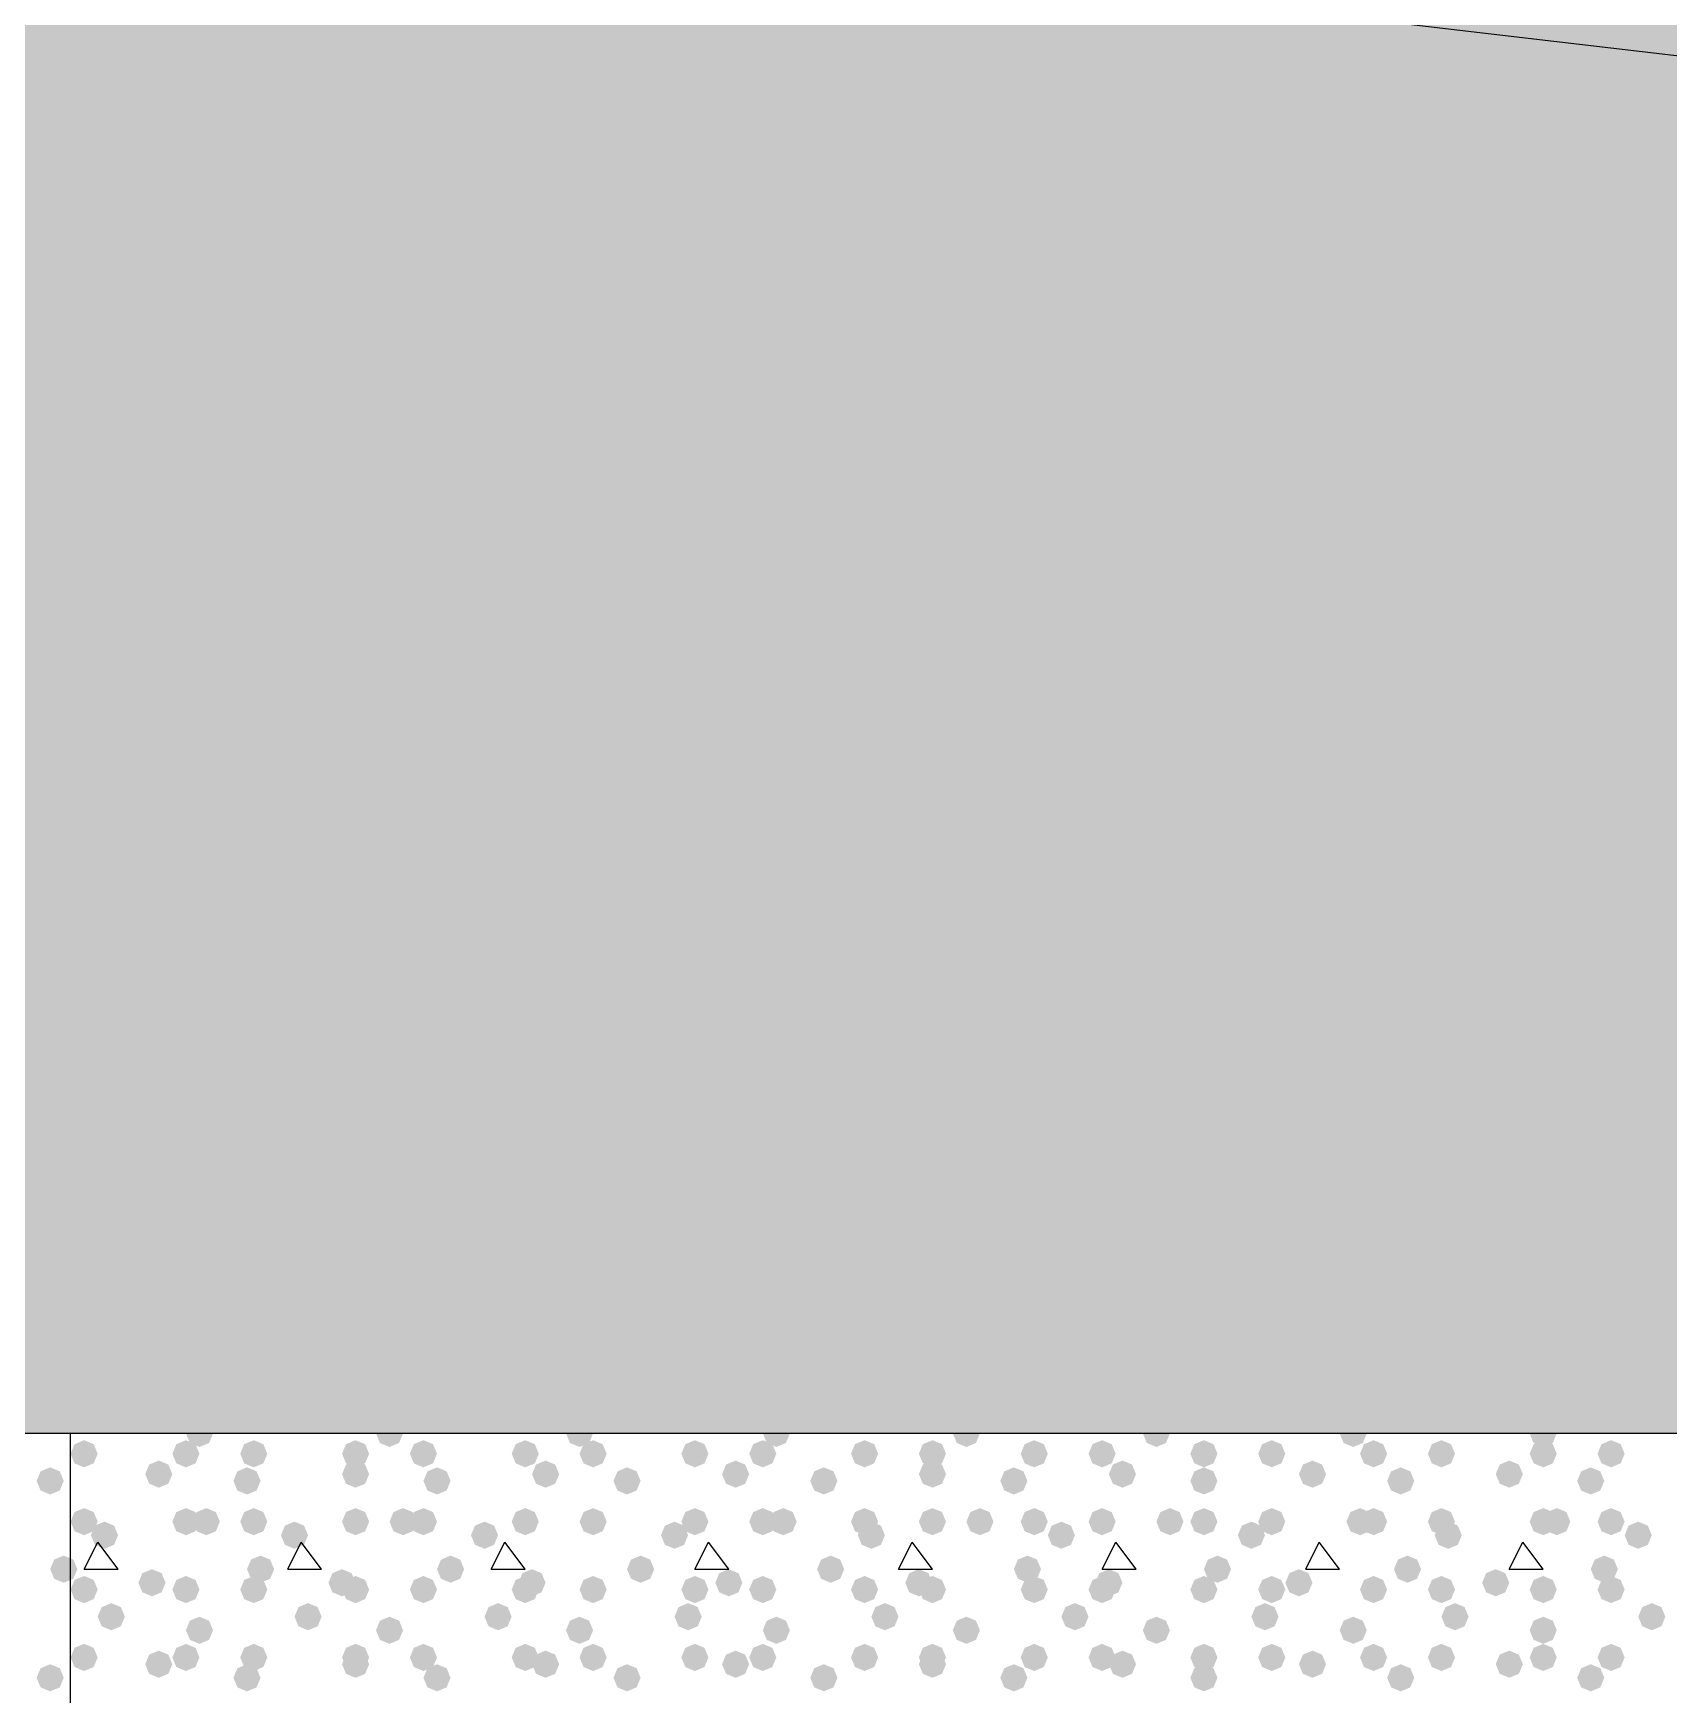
# Model space of a CAD drawing. Header units: millimetres. Extents: x 0 to 420, y 0 to 297.
# Drawn here: x 110.98 to 121.18, y 199.62 to 209.98 of the extents above; entities that cross this region are included whole.
import ezdxf

# ---------------------------------------------------------------- set-up
doc = ezdxf.new("R2010")
doc.units = ezdxf.units.MM
doc.layers.get('0').update_dxf_attribs({"linetype": 'CONTINUOUS'})

msp = doc.modelspace()

# ---------------------------------------------------------------- hatches: boundary and pattern name
at = {"true_color": 0x000008}
h = msp.add_hatch(color=0, dxfattribs=at)
h.paths.add_polyline_path([(193.844333, 220.345), (32.469667, 220.345), (193.844333, 201.252667)], flags=0)
h.paths.add_polyline_path([(32.469667, 220.345), (193.844333, 201.252667), (32.469667, 201.252667)], flags=0)
for points in [[(112.098667, 201.252667), (112.073796, 201.192871), (112.014, 201.168), (111.954204, 201.192871), (111.929333, 201.252667), (111.954204, 201.312462), (112.014, 201.337333), (112.073796, 201.312463)], [(113.284, 201.252667), (113.259129, 201.192871), (113.199333, 201.168), (113.139538, 201.192871), (113.114667, 201.252667), (113.139537, 201.312462), (113.199333, 201.337333), (113.259129, 201.312463)], [(114.469333, 201.252667), (114.444462, 201.192871), (114.384667, 201.168), (114.324871, 201.192871), (114.3, 201.252667), (114.324871, 201.312462), (114.384667, 201.337333), (114.444462, 201.312463)], [(115.697, 201.252667), (115.672129, 201.192871), (115.612333, 201.168), (115.552538, 201.192871), (115.527667, 201.252667), (115.552537, 201.312462), (115.612333, 201.337333), (115.672129, 201.312463)], [(116.882333, 201.252667), (116.857463, 201.192871), (116.797667, 201.168), (116.737871, 201.192871), (116.713, 201.252667), (116.737871, 201.312462), (116.797667, 201.337333), (116.857462, 201.312463)], [(118.067667, 201.252667), (118.042796, 201.192871), (117.983, 201.168), (117.923204, 201.192871), (117.898333, 201.252667), (117.923204, 201.312462), (117.983, 201.337333), (118.042796, 201.312463)], [(119.295333, 201.252667), (119.270463, 201.192871), (119.210667, 201.168), (119.150871, 201.192871), (119.126, 201.252667), (119.150871, 201.312462), (119.210667, 201.337333), (119.270462, 201.312463)], [(120.480667, 201.252667), (120.455796, 201.192871), (120.396, 201.168), (120.336204, 201.192871), (120.311333, 201.252667), (120.336204, 201.312462), (120.396, 201.337333), (120.455796, 201.312463)], [(111.379, 201.125667), (111.354129, 201.065871), (111.294333, 201.041), (111.234538, 201.065871), (111.209667, 201.125667), (111.234537, 201.185462), (111.294333, 201.210333), (111.354129, 201.185463)], [(112.014, 201.125667), (111.989129, 201.065871), (111.929333, 201.041), (111.869538, 201.065871), (111.844667, 201.125667), (111.869537, 201.185462), (111.929333, 201.210333), (111.989129, 201.185463)], [(112.437333, 201.125667), (112.412463, 201.065871), (112.352667, 201.041), (112.292871, 201.065871), (112.268, 201.125667), (112.292871, 201.185462), (112.352667, 201.210333), (112.412462, 201.185463)], [(113.072333, 201.125667), (113.047463, 201.065871), (112.987667, 201.041), (112.927871, 201.065871), (112.903, 201.125667), (112.927871, 201.185462), (112.987667, 201.210333), (113.047462, 201.185463)], [(113.495667, 201.125667), (113.470796, 201.065871), (113.411, 201.041), (113.351204, 201.065871), (113.326333, 201.125667), (113.351204, 201.185462), (113.411, 201.210333), (113.470796, 201.185463)], [(114.130667, 201.125667), (114.105796, 201.065871), (114.046, 201.041), (113.986204, 201.065871), (113.961333, 201.125667), (113.986204, 201.185462), (114.046, 201.210333), (114.105796, 201.185463)], [(114.554, 201.125667), (114.529129, 201.065871), (114.469333, 201.041), (114.409538, 201.065871), (114.384667, 201.125667), (114.409537, 201.185462), (114.469333, 201.210333), (114.529129, 201.185463)], [(115.189, 201.125667), (115.164129, 201.065871), (115.104333, 201.041), (115.044538, 201.065871), (115.019667, 201.125667), (115.044537, 201.185462), (115.104333, 201.210333), (115.164129, 201.185463)], [(115.612333, 201.125667), (115.587463, 201.065871), (115.527667, 201.041), (115.467871, 201.065871), (115.443, 201.125667), (115.467871, 201.185462), (115.527667, 201.210333), (115.587462, 201.185463)], [(116.247333, 201.125667), (116.222463, 201.065871), (116.162667, 201.041), (116.102871, 201.065871), (116.078, 201.125667), (116.102871, 201.185462), (116.162667, 201.210333), (116.222462, 201.185463)], [(116.670667, 201.125667), (116.645796, 201.065871), (116.586, 201.041), (116.526204, 201.065871), (116.501333, 201.125667), (116.526204, 201.185462), (116.586, 201.210333), (116.645796, 201.185463)], [(117.305667, 201.125667), (117.280796, 201.065871), (117.221, 201.041), (117.161204, 201.065871), (117.136333, 201.125667), (117.161204, 201.185462), (117.221, 201.210333), (117.280796, 201.185463)], [(117.729, 201.125667), (117.704129, 201.065871), (117.644333, 201.041), (117.584538, 201.065871), (117.559667, 201.125667), (117.584537, 201.185462), (117.644333, 201.210333), (117.704129, 201.185463)], [(118.364, 201.125667), (118.339129, 201.065871), (118.279333, 201.041), (118.219538, 201.065871), (118.194667, 201.125667), (118.219537, 201.185462), (118.279333, 201.210333), (118.339129, 201.185463)], [(118.787333, 201.125667), (118.762463, 201.065871), (118.702667, 201.041), (118.642871, 201.065871), (118.618, 201.125667), (118.642871, 201.185462), (118.702667, 201.210333), (118.762462, 201.185463)], [(119.422333, 201.125667), (119.397463, 201.065871), (119.337667, 201.041), (119.277871, 201.065871), (119.253, 201.125667), (119.277871, 201.185462), (119.337667, 201.210333), (119.397462, 201.185463)], [(119.845667, 201.125667), (119.820796, 201.065871), (119.761, 201.041), (119.701204, 201.065871), (119.676333, 201.125667), (119.701204, 201.185462), (119.761, 201.210333), (119.820796, 201.185463)], [(120.480667, 201.125667), (120.455796, 201.065871), (120.396, 201.041), (120.336204, 201.065871), (120.311333, 201.125667), (120.336204, 201.185462), (120.396, 201.210333), (120.455796, 201.185463)], [(120.904, 201.125667), (120.879129, 201.065871), (120.819333, 201.041), (120.759538, 201.065871), (120.734667, 201.125667), (120.759537, 201.185462), (120.819333, 201.210333), (120.879129, 201.185463)], [(111.844667, 200.998667), (111.819796, 200.938871), (111.76, 200.914), (111.700204, 200.938871), (111.675333, 200.998667), (111.700204, 201.058462), (111.76, 201.083333), (111.819796, 201.058463)], [(112.395, 200.956333), (112.370129, 200.896537), (112.310333, 200.871667), (112.250538, 200.896537), (112.225667, 200.956333), (112.250537, 201.016129), (112.310333, 201.041), (112.370129, 201.016129)], [(113.072333, 200.998667), (113.047463, 200.938871), (112.987667, 200.914), (112.927871, 200.938871), (112.903, 200.998667), (112.927871, 201.058462), (112.987667, 201.083333), (113.047462, 201.058463)], [(113.580333, 200.956333), (113.555463, 200.896537), (113.495667, 200.871667), (113.435871, 200.896537), (113.411, 200.956333), (113.435871, 201.016129), (113.495667, 201.041), (113.555462, 201.016129)], [(114.257667, 200.998667), (114.232796, 200.938871), (114.173, 200.914), (114.113204, 200.938871), (114.088333, 200.998667), (114.113204, 201.058462), (114.173, 201.083333), (114.232796, 201.058463)], [(114.765667, 200.956333), (114.740796, 200.896537), (114.681, 200.871667), (114.621204, 200.896537), (114.596333, 200.956333), (114.621204, 201.016129), (114.681, 201.041), (114.740796, 201.016129)], [(115.443, 200.998667), (115.418129, 200.938871), (115.358333, 200.914), (115.298537, 200.938871), (115.273667, 200.998667), (115.298537, 201.058462), (115.358333, 201.083333), (115.418129, 201.058463)], [(115.993333, 200.956333), (115.968463, 200.896537), (115.908667, 200.871667), (115.848871, 200.896537), (115.824, 200.956333), (115.848871, 201.016129), (115.908667, 201.041), (115.968462, 201.016129)], [(116.670667, 200.998667), (116.645796, 200.938871), (116.586, 200.914), (116.526204, 200.938871), (116.501333, 200.998667), (116.526204, 201.058462), (116.586, 201.083333), (116.645796, 201.058463)], [(117.178667, 200.956333), (117.153796, 200.896537), (117.094, 200.871667), (117.034204, 200.896537), (117.009333, 200.956333), (117.034204, 201.016129), (117.094, 201.041), (117.153796, 201.016129)], [(117.856, 200.998667), (117.831129, 200.938871), (117.771333, 200.914), (117.711537, 200.938871), (117.686667, 200.998667), (117.711537, 201.058462), (117.771333, 201.083333), (117.831129, 201.058463)], [(118.364, 200.956333), (118.339129, 200.896537), (118.279333, 200.871667), (118.219538, 200.896537), (118.194667, 200.956333), (118.219537, 201.016129), (118.279333, 201.041), (118.339129, 201.016129)], [(119.041333, 200.998667), (119.016462, 200.938871), (118.956667, 200.914), (118.896871, 200.938871), (118.872, 200.998667), (118.896871, 201.058462), (118.956667, 201.083333), (119.016462, 201.058463)], [(119.591667, 200.956333), (119.566796, 200.896537), (119.507, 200.871667), (119.447204, 200.896537), (119.422333, 200.956333), (119.447204, 201.016129), (119.507, 201.041), (119.566796, 201.016129)], [(120.269, 200.998667), (120.244129, 200.938871), (120.184333, 200.914), (120.124538, 200.938871), (120.099667, 200.998667), (120.124537, 201.058462), (120.184333, 201.083333), (120.244129, 201.058463)], [(120.777, 200.956333), (120.752129, 200.896537), (120.692333, 200.871667), (120.632538, 200.896537), (120.607667, 200.956333), (120.632537, 201.016129), (120.692333, 201.041), (120.752129, 201.016129)], [(111.379, 200.702333), (111.354129, 200.642537), (111.294333, 200.617667), (111.234538, 200.642537), (111.209667, 200.702333), (111.234537, 200.762129), (111.294333, 200.787), (111.354129, 200.762129)], [(111.506, 200.617667), (111.481129, 200.557871), (111.421333, 200.533), (111.361537, 200.557871), (111.336667, 200.617667), (111.361537, 200.677462), (111.421333, 200.702333), (111.481129, 200.677463)], [(112.014, 200.702333), (111.989129, 200.642537), (111.929333, 200.617667), (111.869538, 200.642537), (111.844667, 200.702333), (111.869537, 200.762129), (111.929333, 200.787), (111.989129, 200.762129)], [(112.141, 200.702333), (112.116129, 200.642537), (112.056333, 200.617667), (111.996537, 200.642537), (111.971667, 200.702333), (111.996537, 200.762129), (112.056333, 200.787), (112.116129, 200.762129)], [(112.437333, 200.702333), (112.412463, 200.642537), (112.352667, 200.617667), (112.292871, 200.642537), (112.268, 200.702333), (112.292871, 200.762129), (112.352667, 200.787), (112.412462, 200.762129)], [(112.691333, 200.617667), (112.666462, 200.557871), (112.606667, 200.533), (112.546871, 200.557871), (112.522, 200.617667), (112.546871, 200.677462), (112.606667, 200.702333), (112.666462, 200.677463)], [(113.072333, 200.702333), (113.047463, 200.642537), (112.987667, 200.617667), (112.927871, 200.642537), (112.903, 200.702333), (112.927871, 200.762129), (112.987667, 200.787), (113.047462, 200.762129)], [(113.368667, 200.702333), (113.343796, 200.642537), (113.284, 200.617667), (113.224204, 200.642537), (113.199333, 200.702333), (113.224204, 200.762129), (113.284, 200.787), (113.343796, 200.762129)], [(113.495667, 200.702333), (113.470796, 200.642537), (113.411, 200.617667), (113.351204, 200.642537), (113.326333, 200.702333), (113.351204, 200.762129), (113.411, 200.787), (113.470796, 200.762129)], [(113.876667, 200.617667), (113.851796, 200.557871), (113.792, 200.533), (113.732204, 200.557871), (113.707333, 200.617667), (113.732204, 200.677462), (113.792, 200.702333), (113.851796, 200.677463)], [(114.130667, 200.702333), (114.105796, 200.642537), (114.046, 200.617667), (113.986204, 200.642537), (113.961333, 200.702333), (113.986204, 200.762129), (114.046, 200.787), (114.105796, 200.762129)], [(114.554, 200.702333), (114.529129, 200.642537), (114.469333, 200.617667), (114.409538, 200.642537), (114.384667, 200.702333), (114.409537, 200.762129), (114.469333, 200.787), (114.529129, 200.762129)], [(114.554, 200.702333), (114.529129, 200.642537), (114.469333, 200.617667), (114.409538, 200.642537), (114.384667, 200.702333), (114.409537, 200.762129), (114.469333, 200.787), (114.529129, 200.762129)], [(115.062, 200.617667), (115.037129, 200.557871), (114.977333, 200.533), (114.917538, 200.557871), (114.892667, 200.617667), (114.917537, 200.677462), (114.977333, 200.702333), (115.037129, 200.677463)], [(115.189, 200.702333), (115.164129, 200.642537), (115.104333, 200.617667), (115.044538, 200.642537), (115.019667, 200.702333), (115.044537, 200.762129), (115.104333, 200.787), (115.164129, 200.762129)], [(115.612333, 200.702333), (115.587463, 200.642537), (115.527667, 200.617667), (115.467871, 200.642537), (115.443, 200.702333), (115.467871, 200.762129), (115.527667, 200.787), (115.587462, 200.762129)], [(115.739333, 200.702333), (115.714462, 200.642537), (115.654667, 200.617667), (115.594871, 200.642537), (115.57, 200.702333), (115.594871, 200.762129), (115.654667, 200.787), (115.714462, 200.762129)], [(116.247333, 200.702333), (116.222463, 200.642537), (116.162667, 200.617667), (116.102871, 200.642537), (116.078, 200.702333), (116.102871, 200.762129), (116.162667, 200.787), (116.222462, 200.762129)], [(116.289667, 200.617667), (116.264796, 200.557871), (116.205, 200.533), (116.145204, 200.557871), (116.120333, 200.617667), (116.145204, 200.677462), (116.205, 200.702333), (116.264796, 200.677463)], [(116.670667, 200.702333), (116.645796, 200.642537), (116.586, 200.617667), (116.526204, 200.642537), (116.501333, 200.702333), (116.526204, 200.762129), (116.586, 200.787), (116.645796, 200.762129)], [(116.967, 200.702333), (116.942129, 200.642537), (116.882333, 200.617667), (116.822538, 200.642537), (116.797667, 200.702333), (116.822537, 200.762129), (116.882333, 200.787), (116.942129, 200.762129)], [(117.305667, 200.702333), (117.280796, 200.642537), (117.221, 200.617667), (117.161204, 200.642537), (117.136333, 200.702333), (117.161204, 200.762129), (117.221, 200.787), (117.280796, 200.762129)], [(117.475, 200.617667), (117.450129, 200.557871), (117.390333, 200.533), (117.330538, 200.557871), (117.305667, 200.617667), (117.330537, 200.677462), (117.390333, 200.702333), (117.450129, 200.677463)], [(117.729, 200.702333), (117.704129, 200.642537), (117.644333, 200.617667), (117.584538, 200.642537), (117.559667, 200.702333), (117.584537, 200.762129), (117.644333, 200.787), (117.704129, 200.762129)], [(118.152333, 200.702333), (118.127463, 200.642537), (118.067667, 200.617667), (118.007871, 200.642537), (117.983, 200.702333), (118.007871, 200.762129), (118.067667, 200.787), (118.127462, 200.762129)], [(118.364, 200.702333), (118.339129, 200.642537), (118.279333, 200.617667), (118.219538, 200.642537), (118.194667, 200.702333), (118.219537, 200.762129), (118.279333, 200.787), (118.339129, 200.762129)], [(118.660333, 200.617667), (118.635463, 200.557871), (118.575667, 200.533), (118.515871, 200.557871), (118.491, 200.617667), (118.515871, 200.677462), (118.575667, 200.702333), (118.635462, 200.677463)], [(118.787333, 200.702333), (118.762463, 200.642537), (118.702667, 200.617667), (118.642871, 200.642537), (118.618, 200.702333), (118.642871, 200.762129), (118.702667, 200.787), (118.762462, 200.762129)], [(119.337667, 200.702333), (119.312796, 200.642537), (119.253, 200.617667), (119.193204, 200.642537), (119.168333, 200.702333), (119.193204, 200.762129), (119.253, 200.787), (119.312796, 200.762129)], [(119.422333, 200.702333), (119.397463, 200.642537), (119.337667, 200.617667), (119.277871, 200.642537), (119.253, 200.702333), (119.277871, 200.762129), (119.337667, 200.787), (119.397462, 200.762129)], [(119.845667, 200.702333), (119.820796, 200.642537), (119.761, 200.617667), (119.701204, 200.642537), (119.676333, 200.702333), (119.701204, 200.762129), (119.761, 200.787), (119.820796, 200.762129)], [(119.888, 200.617667), (119.863129, 200.557871), (119.803333, 200.533), (119.743537, 200.557871), (119.718667, 200.617667), (119.743537, 200.677462), (119.803333, 200.702333), (119.863129, 200.677463)], [(120.480667, 200.702333), (120.455796, 200.642537), (120.396, 200.617667), (120.336204, 200.642537), (120.311333, 200.702333), (120.336204, 200.762129), (120.396, 200.787), (120.455796, 200.762129)], [(120.565333, 200.702333), (120.540463, 200.642537), (120.480667, 200.617667), (120.420871, 200.642537), (120.396, 200.702333), (120.420871, 200.762129), (120.480667, 200.787), (120.540462, 200.762129)], [(120.904, 200.702333), (120.879129, 200.642537), (120.819333, 200.617667), (120.759538, 200.642537), (120.734667, 200.702333), (120.759537, 200.762129), (120.819333, 200.787), (120.879129, 200.762129)], [(121.073333, 200.617667), (121.048463, 200.557871), (120.988667, 200.533), (120.928871, 200.557871), (120.904, 200.617667), (120.928871, 200.677462), (120.988667, 200.702333), (121.048462, 200.677463)], [(112.479667, 200.406), (112.454796, 200.346204), (112.395, 200.321333), (112.335204, 200.346204), (112.310333, 200.406), (112.335204, 200.465796), (112.395, 200.490667), (112.454796, 200.465796)], [(113.665, 200.406), (113.640129, 200.346204), (113.580333, 200.321333), (113.520538, 200.346204), (113.495667, 200.406), (113.520537, 200.465796), (113.580333, 200.490667), (113.640129, 200.465796)], [(114.850333, 200.406), (114.825463, 200.346204), (114.765667, 200.321333), (114.705871, 200.346204), (114.681, 200.406), (114.705871, 200.465796), (114.765667, 200.490667), (114.825462, 200.465796)], [(116.035667, 200.406), (116.010796, 200.346204), (115.951, 200.321333), (115.891204, 200.346204), (115.866333, 200.406), (115.891204, 200.465796), (115.951, 200.490667), (116.010796, 200.465796)], [(117.263333, 200.406), (117.238463, 200.346204), (117.178667, 200.321333), (117.118871, 200.346204), (117.094, 200.406), (117.118871, 200.465796), (117.178667, 200.490667), (117.238462, 200.465796)], [(118.448667, 200.406), (118.423796, 200.346204), (118.364, 200.321333), (118.304204, 200.346204), (118.279333, 200.406), (118.304204, 200.465796), (118.364, 200.490667), (118.423796, 200.465796)], [(119.634, 200.406), (119.609129, 200.346204), (119.549333, 200.321333), (119.489538, 200.346204), (119.464667, 200.406), (119.489537, 200.465796), (119.549333, 200.490667), (119.609129, 200.465796)], [(120.861667, 200.406), (120.836796, 200.346204), (120.777, 200.321333), (120.717204, 200.346204), (120.692333, 200.406), (120.717204, 200.465796), (120.777, 200.490667), (120.836796, 200.465796)], [(111.802333, 200.321333), (111.777463, 200.261537), (111.717667, 200.236667), (111.657871, 200.261537), (111.633, 200.321333), (111.657871, 200.381129), (111.717667, 200.406), (111.777462, 200.381129)], [(112.987667, 200.321333), (112.962796, 200.261537), (112.903, 200.236667), (112.843204, 200.261537), (112.818333, 200.321333), (112.843204, 200.381129), (112.903, 200.406), (112.962796, 200.381129)], [(114.173, 200.321333), (114.148129, 200.261537), (114.088333, 200.236667), (114.028538, 200.261537), (114.003667, 200.321333), (114.028537, 200.381129), (114.088333, 200.406), (114.148129, 200.381129)], [(115.400667, 200.321333), (115.375796, 200.261537), (115.316, 200.236667), (115.256204, 200.261537), (115.231333, 200.321333), (115.256204, 200.381129), (115.316, 200.406), (115.375796, 200.381129)], [(116.586, 200.321333), (116.561129, 200.261537), (116.501333, 200.236667), (116.441537, 200.261537), (116.416667, 200.321333), (116.441537, 200.381129), (116.501333, 200.406), (116.561129, 200.381129)], [(117.771333, 200.321333), (117.746462, 200.261537), (117.686667, 200.236667), (117.626871, 200.261537), (117.602, 200.321333), (117.626871, 200.381129), (117.686667, 200.406), (117.746462, 200.381129)], [(118.956667, 200.321333), (118.931796, 200.261537), (118.872, 200.236667), (118.812204, 200.261537), (118.787333, 200.321333), (118.812204, 200.381129), (118.872, 200.406), (118.931796, 200.381129)], [(120.184333, 200.321333), (120.159462, 200.261537), (120.099667, 200.236667), (120.039871, 200.261537), (120.015, 200.321333), (120.039871, 200.381129), (120.099667, 200.406), (120.159462, 200.381129)], [(111.379, 200.279), (111.354129, 200.219204), (111.294333, 200.194333), (111.234538, 200.219204), (111.209667, 200.279), (111.234537, 200.338796), (111.294333, 200.363667), (111.354129, 200.338796)], [(112.014, 200.279), (111.989129, 200.219204), (111.929333, 200.194333), (111.869538, 200.219204), (111.844667, 200.279), (111.869537, 200.338796), (111.929333, 200.363667), (111.989129, 200.338796)], [(112.437333, 200.279), (112.412463, 200.219204), (112.352667, 200.194333), (112.292871, 200.219204), (112.268, 200.279), (112.292871, 200.338796), (112.352667, 200.363667), (112.412462, 200.338796)], [(113.072333, 200.279), (113.047463, 200.219204), (112.987667, 200.194333), (112.927871, 200.219204), (112.903, 200.279), (112.927871, 200.338796), (112.987667, 200.363667), (113.047462, 200.338796)], [(113.495667, 200.279), (113.470796, 200.219204), (113.411, 200.194333), (113.351204, 200.219204), (113.326333, 200.279), (113.351204, 200.338796), (113.411, 200.363667), (113.470796, 200.338796)], [(114.130667, 200.279), (114.105796, 200.219204), (114.046, 200.194333), (113.986204, 200.219204), (113.961333, 200.279), (113.986204, 200.338796), (114.046, 200.363667), (114.105796, 200.338796)], [(114.554, 200.279), (114.529129, 200.219204), (114.469333, 200.194333), (114.409538, 200.219204), (114.384667, 200.279), (114.409537, 200.338796), (114.469333, 200.363667), (114.529129, 200.338796)], [(115.189, 200.279), (115.164129, 200.219204), (115.104333, 200.194333), (115.044538, 200.219204), (115.019667, 200.279), (115.044537, 200.338796), (115.104333, 200.363667), (115.164129, 200.338796)], [(115.612333, 200.279), (115.587463, 200.219204), (115.527667, 200.194333), (115.467871, 200.219204), (115.443, 200.279), (115.467871, 200.338796), (115.527667, 200.363667), (115.587462, 200.338796)], [(116.247333, 200.279), (116.222463, 200.219204), (116.162667, 200.194333), (116.102871, 200.219204), (116.078, 200.279), (116.102871, 200.338796), (116.162667, 200.363667), (116.222462, 200.338796)], [(116.670667, 200.279), (116.645796, 200.219204), (116.586, 200.194333), (116.526204, 200.219204), (116.501333, 200.279), (116.526204, 200.338796), (116.586, 200.363667), (116.645796, 200.338796)], [(117.305667, 200.279), (117.280796, 200.219204), (117.221, 200.194333), (117.161204, 200.219204), (117.136333, 200.279), (117.161204, 200.338796), (117.221, 200.363667), (117.280796, 200.338796)], [(117.729, 200.279), (117.704129, 200.219204), (117.644333, 200.194333), (117.584538, 200.219204), (117.559667, 200.279), (117.584537, 200.338796), (117.644333, 200.363667), (117.704129, 200.338796)], [(118.364, 200.279), (118.339129, 200.219204), (118.279333, 200.194333), (118.219538, 200.219204), (118.194667, 200.279), (118.219537, 200.338796), (118.279333, 200.363667), (118.339129, 200.338796)], [(118.787333, 200.279), (118.762463, 200.219204), (118.702667, 200.194333), (118.642871, 200.219204), (118.618, 200.279), (118.642871, 200.338796), (118.702667, 200.363667), (118.762462, 200.338796)], [(119.422333, 200.279), (119.397463, 200.219204), (119.337667, 200.194333), (119.277871, 200.219204), (119.253, 200.279), (119.277871, 200.338796), (119.337667, 200.363667), (119.397462, 200.338796)], [(119.845667, 200.279), (119.820796, 200.219204), (119.761, 200.194333), (119.701204, 200.219204), (119.676333, 200.279), (119.701204, 200.338796), (119.761, 200.363667), (119.820796, 200.338796)], [(120.480667, 200.279), (120.455796, 200.219204), (120.396, 200.194333), (120.336204, 200.219204), (120.311333, 200.279), (120.336204, 200.338796), (120.396, 200.363667), (120.455796, 200.338796)], [(120.904, 200.279), (120.879129, 200.219204), (120.819333, 200.194333), (120.759538, 200.219204), (120.734667, 200.279), (120.759537, 200.338796), (120.819333, 200.363667), (120.879129, 200.338796)], [(111.548333, 200.109667), (111.523463, 200.049871), (111.463667, 200.025), (111.403871, 200.049871), (111.379, 200.109667), (111.403871, 200.169462), (111.463667, 200.194333), (111.523462, 200.169463)], [(112.776, 200.109667), (112.751129, 200.049871), (112.691333, 200.025), (112.631537, 200.049871), (112.606667, 200.109667), (112.631537, 200.169462), (112.691333, 200.194333), (112.751129, 200.169463)], [(113.961333, 200.109667), (113.936462, 200.049871), (113.876667, 200.025), (113.816871, 200.049871), (113.792, 200.109667), (113.816871, 200.169462), (113.876667, 200.194333), (113.936462, 200.169463)], [(115.146667, 200.109667), (115.121796, 200.049871), (115.062, 200.025), (115.002204, 200.049871), (114.977333, 200.109667), (115.002204, 200.169462), (115.062, 200.194333), (115.121796, 200.169463)], [(116.374333, 200.109667), (116.349462, 200.049871), (116.289667, 200.025), (116.229871, 200.049871), (116.205, 200.109667), (116.229871, 200.169462), (116.289667, 200.194333), (116.349462, 200.169463)], [(117.559667, 200.109667), (117.534796, 200.049871), (117.475, 200.025), (117.415204, 200.049871), (117.390333, 200.109667), (117.415204, 200.169462), (117.475, 200.194333), (117.534796, 200.169463)], [(118.745, 200.109667), (118.720129, 200.049871), (118.660333, 200.025), (118.600538, 200.049871), (118.575667, 200.109667), (118.600537, 200.169462), (118.660333, 200.194333), (118.720129, 200.169463)], [(119.930333, 200.109667), (119.905463, 200.049871), (119.845667, 200.025), (119.785871, 200.049871), (119.761, 200.109667), (119.785871, 200.169462), (119.845667, 200.194333), (119.905462, 200.169463)], [(121.158, 200.109667), (121.133129, 200.049871), (121.073333, 200.025), (121.013538, 200.049871), (120.988667, 200.109667), (121.013537, 200.169462), (121.073333, 200.194333), (121.133129, 200.169463)], [(112.098667, 200.025), (112.073796, 199.965204), (112.014, 199.940333), (111.954204, 199.965204), (111.929333, 200.025), (111.954204, 200.084796), (112.014, 200.109667), (112.073796, 200.084796)], [(113.284, 200.025), (113.259129, 199.965204), (113.199333, 199.940333), (113.139538, 199.965204), (113.114667, 200.025), (113.139537, 200.084796), (113.199333, 200.109667), (113.259129, 200.084796)], [(114.469333, 200.025), (114.444462, 199.965204), (114.384667, 199.940333), (114.324871, 199.965204), (114.3, 200.025), (114.324871, 200.084796), (114.384667, 200.109667), (114.444462, 200.084796)], [(115.697, 200.025), (115.672129, 199.965204), (115.612333, 199.940333), (115.552538, 199.965204), (115.527667, 200.025), (115.552537, 200.084796), (115.612333, 200.109667), (115.672129, 200.084796)], [(116.882333, 200.025), (116.857463, 199.965204), (116.797667, 199.940333), (116.737871, 199.965204), (116.713, 200.025), (116.737871, 200.084796), (116.797667, 200.109667), (116.857462, 200.084796)], [(118.067667, 200.025), (118.042796, 199.965204), (117.983, 199.940333), (117.923204, 199.965204), (117.898333, 200.025), (117.923204, 200.084796), (117.983, 200.109667), (118.042796, 200.084796)], [(119.295333, 200.025), (119.270463, 199.965204), (119.210667, 199.940333), (119.150871, 199.965204), (119.126, 200.025), (119.150871, 200.084796), (119.210667, 200.109667), (119.270462, 200.084796)], [(120.480667, 200.025), (120.455796, 199.965204), (120.396, 199.940333), (120.336204, 199.965204), (120.311333, 200.025), (120.336204, 200.084796), (120.396, 200.109667), (120.455796, 200.084796)], [(111.379, 199.855667), (111.354129, 199.795871), (111.294333, 199.771), (111.234538, 199.795871), (111.209667, 199.855667), (111.234537, 199.915462), (111.294333, 199.940333), (111.354129, 199.915463)], [(111.844667, 199.813333), (111.819796, 199.753537), (111.76, 199.728667), (111.700204, 199.753537), (111.675333, 199.813333), (111.700204, 199.873129), (111.76, 199.898), (111.819796, 199.873129)], [(112.014, 199.855667), (111.989129, 199.795871), (111.929333, 199.771), (111.869538, 199.795871), (111.844667, 199.855667), (111.869537, 199.915462), (111.929333, 199.940333), (111.989129, 199.915463)], [(112.437333, 199.855667), (112.412463, 199.795871), (112.352667, 199.771), (112.292871, 199.795871), (112.268, 199.855667), (112.292871, 199.915462), (112.352667, 199.940333), (112.412462, 199.915463)], [(113.072333, 199.855667), (113.047463, 199.795871), (112.987667, 199.771), (112.927871, 199.795871), (112.903, 199.855667), (112.927871, 199.915462), (112.987667, 199.940333), (113.047462, 199.915463)], [(113.072333, 199.813333), (113.047463, 199.753537), (112.987667, 199.728667), (112.927871, 199.753537), (112.903, 199.813333), (112.927871, 199.873129), (112.987667, 199.898), (113.047462, 199.873129)], [(113.495667, 199.855667), (113.470796, 199.795871), (113.411, 199.771), (113.351204, 199.795871), (113.326333, 199.855667), (113.351204, 199.915462), (113.411, 199.940333), (113.470796, 199.915463)], [(114.130667, 199.855667), (114.105796, 199.795871), (114.046, 199.771), (113.986204, 199.795871), (113.961333, 199.855667), (113.986204, 199.915462), (114.046, 199.940333), (114.105796, 199.915463)], [(114.257667, 199.813333), (114.232796, 199.753537), (114.173, 199.728667), (114.113204, 199.753537), (114.088333, 199.813333), (114.113204, 199.873129), (114.173, 199.898), (114.232796, 199.873129)], [(114.554, 199.855667), (114.529129, 199.795871), (114.469333, 199.771), (114.409538, 199.795871), (114.384667, 199.855667), (114.409537, 199.915462), (114.469333, 199.940333), (114.529129, 199.915463)], [(115.189, 199.855667), (115.164129, 199.795871), (115.104333, 199.771), (115.044538, 199.795871), (115.019667, 199.855667), (115.044537, 199.915462), (115.104333, 199.940333), (115.164129, 199.915463)], [(115.443, 199.813333), (115.418129, 199.753537), (115.358333, 199.728667), (115.298537, 199.753537), (115.273667, 199.813333), (115.298537, 199.873129), (115.358333, 199.898), (115.418129, 199.873129)], [(115.612333, 199.855667), (115.587463, 199.795871), (115.527667, 199.771), (115.467871, 199.795871), (115.443, 199.855667), (115.467871, 199.915462), (115.527667, 199.940333), (115.587462, 199.915463)], [(116.247333, 199.855667), (116.222463, 199.795871), (116.162667, 199.771), (116.102871, 199.795871), (116.078, 199.855667), (116.102871, 199.915462), (116.162667, 199.940333), (116.222462, 199.915463)], [(116.670667, 199.855667), (116.645796, 199.795871), (116.586, 199.771), (116.526204, 199.795871), (116.501333, 199.855667), (116.526204, 199.915462), (116.586, 199.940333), (116.645796, 199.915463)], [(116.670667, 199.813333), (116.645796, 199.753537), (116.586, 199.728667), (116.526204, 199.753537), (116.501333, 199.813333), (116.526204, 199.873129), (116.586, 199.898), (116.645796, 199.873129)], [(117.305667, 199.855667), (117.280796, 199.795871), (117.221, 199.771), (117.161204, 199.795871), (117.136333, 199.855667), (117.161204, 199.915462), (117.221, 199.940333), (117.280796, 199.915463)], [(117.729, 199.855667), (117.704129, 199.795871), (117.644333, 199.771), (117.584538, 199.795871), (117.559667, 199.855667), (117.584537, 199.915462), (117.644333, 199.940333), (117.704129, 199.915463)], [(117.856, 199.813333), (117.831129, 199.753537), (117.771333, 199.728667), (117.711537, 199.753537), (117.686667, 199.813333), (117.711537, 199.873129), (117.771333, 199.898), (117.831129, 199.873129)], [(118.364, 199.855667), (118.339129, 199.795871), (118.279333, 199.771), (118.219538, 199.795871), (118.194667, 199.855667), (118.219537, 199.915462), (118.279333, 199.940333), (118.339129, 199.915463)], [(118.787333, 199.855667), (118.762463, 199.795871), (118.702667, 199.771), (118.642871, 199.795871), (118.618, 199.855667), (118.642871, 199.915462), (118.702667, 199.940333), (118.762462, 199.915463)], [(119.041333, 199.813333), (119.016462, 199.753537), (118.956667, 199.728667), (118.896871, 199.753537), (118.872, 199.813333), (118.896871, 199.873129), (118.956667, 199.898), (119.016462, 199.873129)], [(119.422333, 199.855667), (119.397463, 199.795871), (119.337667, 199.771), (119.277871, 199.795871), (119.253, 199.855667), (119.277871, 199.915462), (119.337667, 199.940333), (119.397462, 199.915463)], [(119.845667, 199.855667), (119.820796, 199.795871), (119.761, 199.771), (119.701204, 199.795871), (119.676333, 199.855667), (119.701204, 199.915462), (119.761, 199.940333), (119.820796, 199.915463)], [(120.269, 199.813333), (120.244129, 199.753537), (120.184333, 199.728667), (120.124538, 199.753537), (120.099667, 199.813333), (120.124537, 199.873129), (120.184333, 199.898), (120.244129, 199.873129)], [(120.480667, 199.855667), (120.455796, 199.795871), (120.396, 199.771), (120.336204, 199.795871), (120.311333, 199.855667), (120.336204, 199.915462), (120.396, 199.940333), (120.455796, 199.915463)], [(120.904, 199.855667), (120.879129, 199.795871), (120.819333, 199.771), (120.759538, 199.795871), (120.734667, 199.855667), (120.759537, 199.915462), (120.819333, 199.940333), (120.879129, 199.915463)], [(112.395, 199.728667), (112.370129, 199.668871), (112.310333, 199.644), (112.250538, 199.668871), (112.225667, 199.728667), (112.250537, 199.788462), (112.310333, 199.813333), (112.370129, 199.788463)], [(113.580333, 199.728667), (113.555463, 199.668871), (113.495667, 199.644), (113.435871, 199.668871), (113.411, 199.728667), (113.435871, 199.788462), (113.495667, 199.813333), (113.555462, 199.788463)], [(114.765667, 199.728667), (114.740796, 199.668871), (114.681, 199.644), (114.621204, 199.668871), (114.596333, 199.728667), (114.621204, 199.788462), (114.681, 199.813333), (114.740796, 199.788463)], [(115.993333, 199.728667), (115.968463, 199.668871), (115.908667, 199.644), (115.848871, 199.668871), (115.824, 199.728667), (115.848871, 199.788462), (115.908667, 199.813333), (115.968462, 199.788463)], [(117.178667, 199.728667), (117.153796, 199.668871), (117.094, 199.644), (117.034204, 199.668871), (117.009333, 199.728667), (117.034204, 199.788462), (117.094, 199.813333), (117.153796, 199.788463)], [(118.364, 199.728667), (118.339129, 199.668871), (118.279333, 199.644), (118.219538, 199.668871), (118.194667, 199.728667), (118.219537, 199.788462), (118.279333, 199.813333), (118.339129, 199.788463)], [(119.591667, 199.728667), (119.566796, 199.668871), (119.507, 199.644), (119.447204, 199.668871), (119.422333, 199.728667), (119.447204, 199.788462), (119.507, 199.813333), (119.566796, 199.788463)], [(120.777, 199.728667), (120.752129, 199.668871), (120.692333, 199.644), (120.632538, 199.668871), (120.607667, 199.728667), (120.632537, 199.788462), (120.692333, 199.813333), (120.752129, 199.788463)]]:
    msp.add_hatch(color=0, dxfattribs=at).paths.add_polyline_path(points, flags=0)
at = {"true_color": 0x000007}
for points in [[(111.167333, 200.956333), (111.142463, 200.896537), (111.082667, 200.871667), (111.022871, 200.896537), (110.998, 200.956333), (111.022871, 201.016129), (111.082667, 201.041), (111.142462, 201.016129)], [(111.252, 200.406), (111.227129, 200.346204), (111.167333, 200.321333), (111.107538, 200.346204), (111.082667, 200.406), (111.107537, 200.465796), (111.167333, 200.490667), (111.227129, 200.465796)], [(111.167333, 199.728667), (111.142463, 199.668871), (111.082667, 199.644), (111.022871, 199.668871), (110.998, 199.728667), (111.022871, 199.788462), (111.082667, 199.813333), (111.142462, 199.788463)]]:
    msp.add_hatch(color=0, dxfattribs=at).paths.add_polyline_path(points, flags=0)

# ---------------------------------------------------------------- linework, layer by layer
at = {"color": 0, "true_color": 0x000007}
for points in [[(31.369, 201.252667), (31.369, 177.927), (379.603, 177.927), (379.603, 201.252667), (217.17, 201.252667), (217.17, 222.461667), (193.844333, 222.461667), (193.844333, 201.252667)], [(31.369, 201.252667), (31.369, 177.927), (379.603, 177.927), (379.603, 201.252667), (217.17, 201.252667), (217.17, 222.461667), (193.844333, 222.461667), (193.844333, 201.252667)], [(109.093, 201.252667), (109.093, 199.136), (111.209667, 199.136), (111.209667, 201.252667)]]:
    msp.add_lwpolyline(points, close=True, dxfattribs=at)
at = {"color": 0, "true_color": 0x000008}
for points in [[(193.844333, 220.345), (32.469667, 220.345), (193.844333, 201.252667)], [(32.469667, 220.345), (193.844333, 201.252667), (32.469667, 201.252667)]]:
    msp.add_lwpolyline(points, close=True, dxfattribs=at)
at = {"color": 0, "true_color": 0x000007}
msp.add_lwpolyline([(130.259667, 201.252667), (111.209667, 201.252667)], dxfattribs=at)
at = {"color": 0, "true_color": 0x000008}
for points in [[(111.294333, 200.406), (111.379, 200.575333)], [(111.506, 200.406), (111.379, 200.575333)], [(112.564333, 200.406), (112.649, 200.575333)], [(112.776, 200.406), (112.649, 200.575333)], [(113.834333, 200.406), (113.919, 200.575333)], [(114.046, 200.406), (113.919, 200.575333)], [(115.104333, 200.406), (115.189, 200.575333)], [(115.316, 200.406), (115.189, 200.575333)], [(116.374333, 200.406), (116.459, 200.575333)], [(116.586, 200.406), (116.459, 200.575333)], [(117.644333, 200.406), (117.729, 200.575333)], [(117.856, 200.406), (117.729, 200.575333)], [(118.914333, 200.406), (118.999, 200.575333)], [(119.126, 200.406), (118.999, 200.575333)], [(120.184333, 200.406), (120.269, 200.575333)], [(120.396, 200.406), (120.269, 200.575333)], [(111.294333, 200.406), (111.506, 200.406)], [(112.564333, 200.406), (112.776, 200.406)], [(113.834333, 200.406), (114.046, 200.406)], [(115.104333, 200.406), (115.316, 200.406)], [(116.374333, 200.406), (116.586, 200.406)], [(117.644333, 200.406), (117.856, 200.406)], [(118.914333, 200.406), (119.126, 200.406)], [(120.184333, 200.406), (120.396, 200.406)]]:
    msp.add_lwpolyline(points, dxfattribs=at)

doc.saveas('drawing.dxf')
